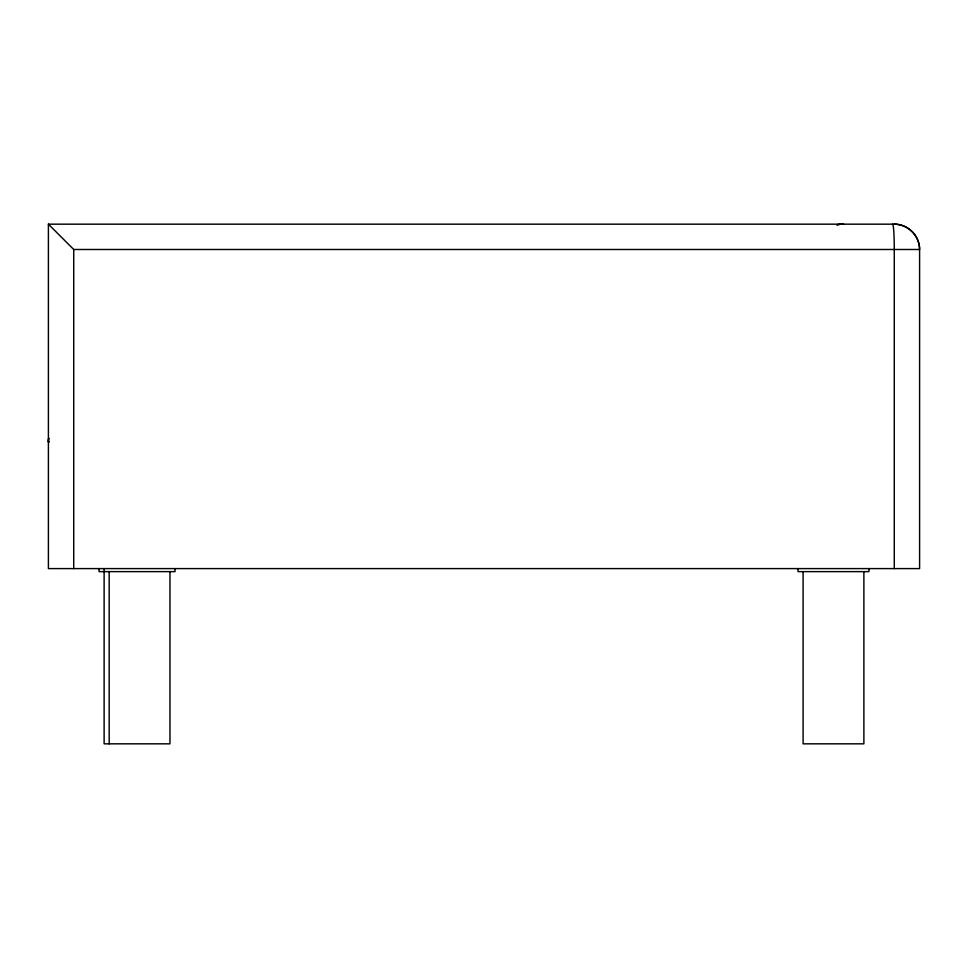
<?xml version="1.0" encoding="UTF-8"?>
<svg xmlns="http://www.w3.org/2000/svg" width="968" height="968" viewBox="0 0 968 968"><rect width="100%" height="100%" fill="white"/><g stroke="black" fill="none" stroke-linecap="round" stroke-linejoin="round"><path stroke-width="1.45" d="M48.4 224.165L894.275 224.165C907.827 224.08 919.685 235.926 919.6 249.49L919.6 568.591L48.4 568.591L48.4 224.165L73.725 249.49L919.6 249.49A25.349 25.301 90 0 0 894.275 224.177M48.436 441.965A25.386 25.265 0 0 1 48.739 437.996A25.325 25.325 0 0 0 48.4 441.965L49.259 441.965M894.275 568.591L894.275 249.49A25.349 1.658 90 0 0 892.617 224.177M868.949 568.591L868.949 571.628L798.031 571.628L798.031 568.591M863.88 571.628L863.88 743.835L803.101 743.835L803.101 571.628M175.026 568.591L175.026 571.628L99.051 571.628L99.051 568.591M169.969 571.628L169.969 743.835L104.12 743.835L104.12 568.591M109.178 571.628L109.178 743.835M73.725 249.49L73.725 568.591M840.163 224.286L836.739 224.854A27.177 27.177 0 0 1 843.624 224.165L840.163 224.286"/></g></svg>
